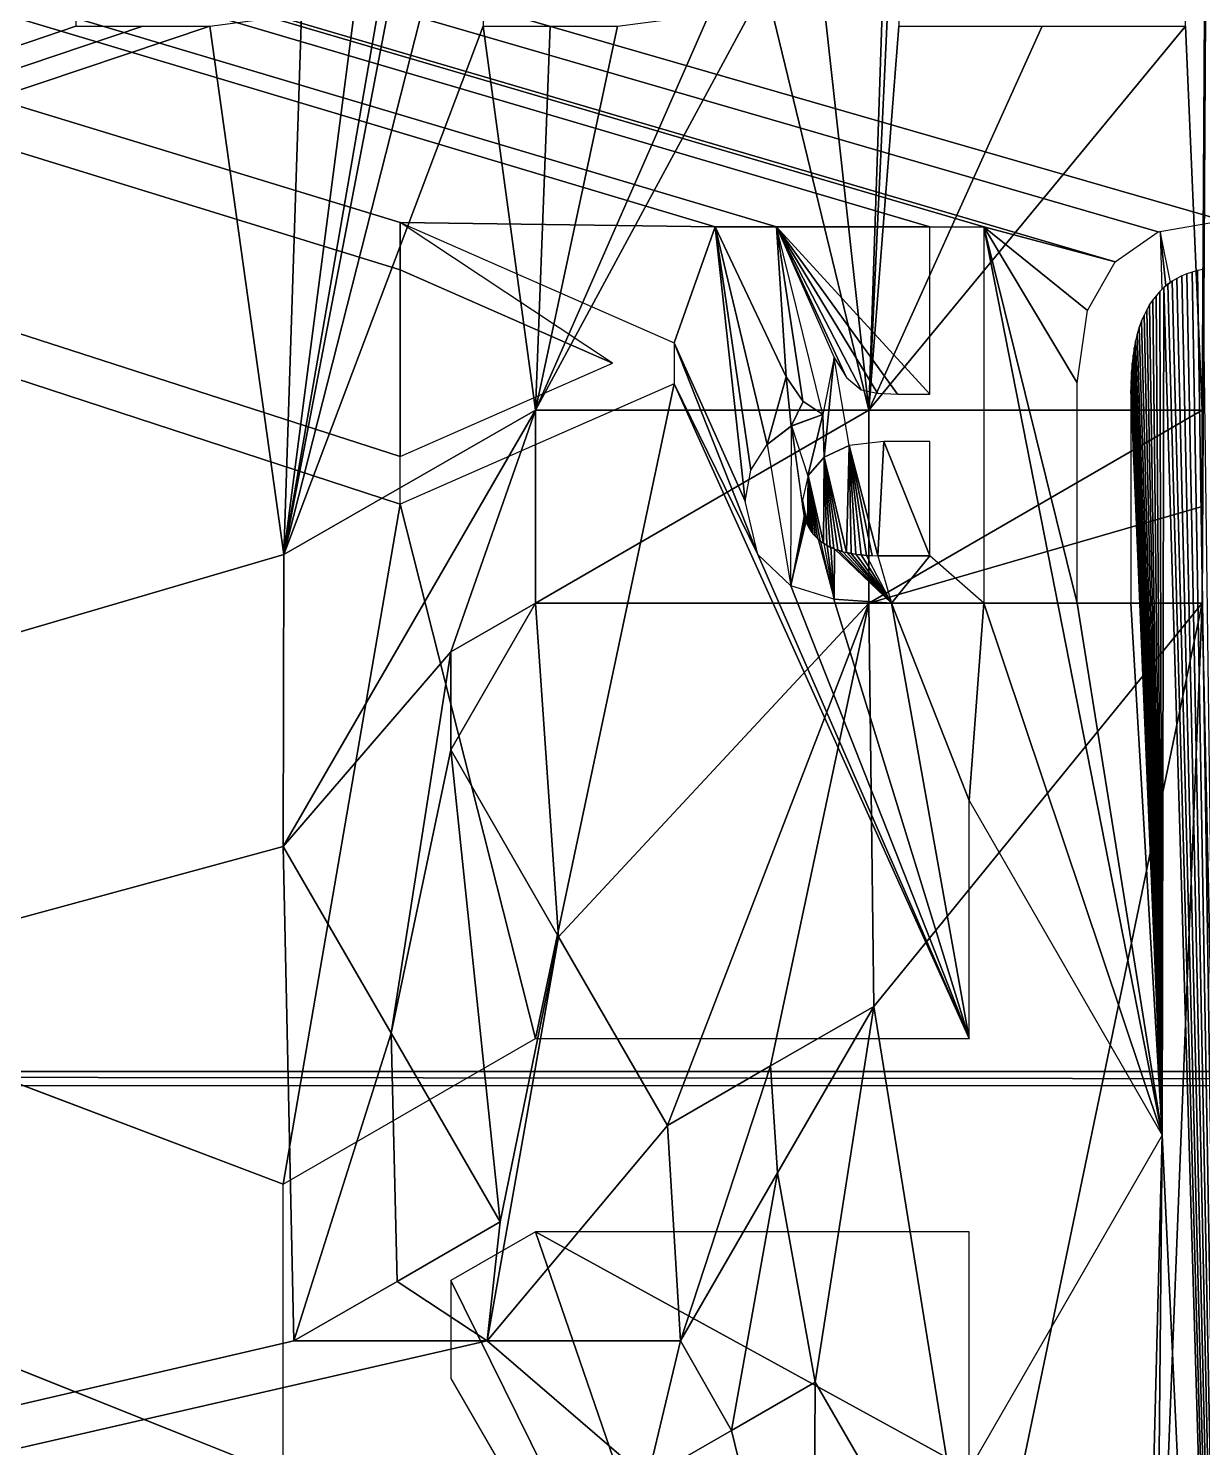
# Model space of a CAD drawing. Header units: millimetres. Extents: x -228 to 228, y -204 to 237.
# Drawn here: x -4.8 to -0.12, y -123.37 to -117.71 of the extents above; entities that cross this region are included whole.
import ezdxf

# ---------------------------------------------------------------- set-up
doc = ezdxf.new("R2010")
doc.units = ezdxf.units.MM
doc.header["$LTSCALE"] = 127.314815
for name, color, linetype in [('1', 7, 'CONTINUOUS'), ('1653', 7, 'CONTINUOUS'), ('1654', 7, 'CONTINUOUS'), ('1655', 7, 'CONTINUOUS'), ('1656', 7, 'CONTINUOUS'), ('1657', 7, 'CONTINUOUS'), ('1658', 7, 'CONTINUOUS'), ('1659', 7, 'CONTINUOUS'), ('1660', 7, 'CONTINUOUS'), ('1661', 7, 'CONTINUOUS'), ('1662', 7, 'CONTINUOUS'), ('1663', 7, 'CONTINUOUS'), ('1664', 7, 'CONTINUOUS'), ('1665', 7, 'CONTINUOUS'), ('1677', 7, 'CONTINUOUS'), ('1782', 7, 'CONTINUOUS'), ('1783', 7, 'CONTINUOUS'), ('1823', 7, 'CONTINUOUS'), ('2161', 7, 'CONTINUOUS'), ('28', 7, 'CONTINUOUS'), ('54', 7, 'CONTINUOUS'), ('605', 7, 'CONTINUOUS')]:
    doc.layers.add(name, color=color, linetype=linetype)

msp = doc.modelspace()

# ---------------------------------------------------------------- linework, layer by layer
at = {"layer": '1', "color": 5, "linetype": 'Continuous'}
for points in [[(-46.6587, -149.7844, 1032.7733), (0, -151.9445, 1033.2844), (-24.976, -93.2118, 1037.8927), (-46.6587, -149.7844, 1032.7733)], [(-24.976, -93.2118, 1037.8927), (0, -151.9445, 1033.2844), (0, -96.5, 1037.8927), (-24.976, -93.2118, 1037.8927)]]:
    msp.add_3dface(points, dxfattribs=at)
at = {"layer": '1653', "color": 5, "linetype": 'Continuous'}
for points in [[(-1.666, -123.1045, 1027.8114), (-1.0071, -124.2457, 1027.7171), (-1.666, -123.1045, 1027.7111), (-1.666, -123.1045, 1027.8114)], [(-1.666, -123.1045, 1027.7111), (-1.0071, -124.2457, 1027.7171), (-1.0071, -124.2457, 1027.6167), (-1.666, -123.1045, 1027.7111)]]:
    msp.add_3dface(points, dxfattribs=at)
at = {"layer": '1654', "color": 5, "linetype": 'Continuous'}
for points in [[(-1.9993, -123.2969, 1027.795), (-1.666, -123.1045, 1027.8114), (-1.9993, -123.2969, 1027.6947), (-1.9993, -123.2969, 1027.795)], [(-1.666, -123.1045, 1027.8114), (-1.666, -123.1045, 1027.7111), (-1.9993, -123.2969, 1027.6947), (-1.666, -123.1045, 1027.8114)], [(-2.3328, -123.4895, 1027.7786), (-1.9993, -123.2969, 1027.795), (-2.3328, -123.4895, 1027.6782), (-2.3328, -123.4895, 1027.7786)], [(-2.3328, -123.4895, 1027.6782), (-1.9993, -123.2969, 1027.795), (-1.9993, -123.2969, 1027.6947), (-2.3328, -123.4895, 1027.6782)]]:
    msp.add_3dface(points, dxfattribs=at)
at = {"layer": '1655', "color": 5, "linetype": 'Continuous'}
for points in [[(-3.3548, -121.7143, 1027.923), (-3.7845, -120.97, 1027.9827), (-3.3548, -121.7143, 1027.8227), (-3.3548, -121.7143, 1027.923)], [(-3.3548, -121.7143, 1027.8227), (-3.7845, -120.97, 1027.9827), (-3.7845, -120.97, 1027.9325), (-3.3548, -121.7143, 1027.8227)], [(-3.7845, -120.97, 1027.8824), (-3.3548, -121.7143, 1027.8227), (-3.7845, -120.97, 1027.9325), (-3.7845, -120.97, 1027.8824)], [(-2.9207, -122.4662, 1027.8622), (-3.3548, -121.7143, 1027.923), (-2.9207, -122.4662, 1027.7618), (-2.9207, -122.4662, 1027.8622)], [(-2.9207, -122.4662, 1027.7618), (-3.3548, -121.7143, 1027.923), (-3.3548, -121.7143, 1027.8227), (-2.9207, -122.4662, 1027.7618)]]:
    msp.add_3dface(points, dxfattribs=at)
at = {"layer": '1656', "color": 5, "linetype": 'Continuous'}
for points in [[(-3.3313, -122.7033, 1027.8418), (-2.9207, -122.4662, 1027.8622), (-3.3313, -122.7033, 1027.7414), (-3.3313, -122.7033, 1027.8418)], [(-2.9207, -122.4662, 1027.8622), (-2.9207, -122.4662, 1027.7618), (-3.3313, -122.7033, 1027.7414), (-2.9207, -122.4662, 1027.8622)], [(-3.7423, -122.9405, 1027.8212), (-3.3313, -122.7033, 1027.8418), (-3.7423, -122.9405, 1027.7208), (-3.7423, -122.9405, 1027.8212)], [(-3.7423, -122.9405, 1027.7208), (-3.3313, -122.7033, 1027.8418), (-3.3313, -122.7033, 1027.7414), (-3.7423, -122.9405, 1027.7208)]]:
    msp.add_3dface(points, dxfattribs=at)
at = {"layer": '1657', "color": 5, "linetype": 'Continuous'}
for points in [[(-2.9723, -122.9405, 1027.8229), (-3.7423, -122.9405, 1027.8212), (-2.9723, -122.9405, 1027.7226), (-2.9723, -122.9405, 1027.8229)], [(-3.7423, -122.9405, 1027.8212), (-3.7423, -122.9405, 1027.7208), (-2.9723, -122.9405, 1027.7226), (-3.7423, -122.9405, 1027.8212)], [(-2.2023, -122.9405, 1027.8243), (-2.9723, -122.9405, 1027.8229), (-2.2023, -122.9405, 1027.7239), (-2.2023, -122.9405, 1027.8243)], [(-2.2023, -122.9405, 1027.7239), (-2.9723, -122.9405, 1027.8229), (-2.9723, -122.9405, 1027.7226), (-2.2023, -122.9405, 1027.7239)]]:
    msp.add_3dface(points, dxfattribs=at)
at = {"layer": '1658', "color": 5, "linetype": 'Continuous'}
for points in [[(-1.4323, -121.6069, 1027.9349), (-1.8154, -122.2705, 1027.88), (-1.4323, -121.6069, 1027.8345), (-1.4323, -121.6069, 1027.9349)], [(-1.4323, -121.6069, 1027.8345), (-1.8154, -122.2705, 1027.88), (-1.8154, -122.2705, 1027.7797), (-1.4323, -121.6069, 1027.8345)], [(-1.8154, -122.2705, 1027.88), (-2.2023, -122.9405, 1027.8243), (-1.8154, -122.2705, 1027.7797), (-1.8154, -122.2705, 1027.88)], [(-2.2023, -122.9405, 1027.8243), (-2.2023, -122.9405, 1027.7239), (-1.8154, -122.2705, 1027.7797), (-2.2023, -122.9405, 1027.8243)]]:
    msp.add_3dface(points, dxfattribs=at)
at = {"layer": '1659', "color": 5, "linetype": 'Continuous'}
for points in [[(-1.8429, -121.8439, 1027.915), (-1.4323, -121.6069, 1027.9349), (-1.8429, -121.8439, 1027.8147), (-1.8429, -121.8439, 1027.915)], [(-1.4323, -121.6069, 1027.9349), (-1.4323, -121.6069, 1027.8345), (-1.8429, -121.8439, 1027.8147), (-1.4323, -121.6069, 1027.9349)], [(-2.2539, -122.0812, 1027.895), (-1.8429, -121.8439, 1027.915), (-2.2539, -122.0812, 1027.7947), (-2.2539, -122.0812, 1027.895)], [(-2.2539, -122.0812, 1027.7947), (-1.8429, -121.8439, 1027.915), (-1.8429, -121.8439, 1027.8147), (-2.2539, -122.0812, 1027.7947)]]:
    msp.add_3dface(points, dxfattribs=at)
at = {"layer": '1660', "color": 5, "linetype": 'Continuous'}
for points in [[(-3.1177, -120.585, 1028.0155), (-2.688, -121.3293, 1027.9558), (-3.1177, -120.585, 1027.9654), (-3.1177, -120.585, 1028.0155)], [(-3.1177, -120.585, 1027.9654), (-2.688, -121.3293, 1027.9558), (-3.1177, -120.585, 1027.9152), (-3.1177, -120.585, 1027.9654)], [(-3.1177, -120.585, 1027.9152), (-2.688, -121.3293, 1027.9558), (-2.688, -121.3293, 1027.8555), (-3.1177, -120.585, 1027.9152)], [(-2.688, -121.3293, 1027.9558), (-2.2539, -122.0812, 1027.895), (-2.688, -121.3293, 1027.8555), (-2.688, -121.3293, 1027.9558)], [(-2.2539, -122.0812, 1027.895), (-2.2539, -122.0812, 1027.7947), (-2.688, -121.3293, 1027.8555), (-2.2539, -122.0812, 1027.895)]]:
    msp.add_3dface(points, dxfattribs=at)
at = {"layer": '1661', "color": 5, "linetype": 'Continuous'}
for points in [[(-2.7799, -120, 1028.0635), (-3.1173, -120.1942, 1028.0472), (-2.7799, -120, 1028.0133), (-2.7799, -120, 1028.0635)], [(-2.7799, -120, 1028.0133), (-3.1173, -120.1942, 1028.0472), (-2.7799, -120, 1027.9632), (-2.7799, -120, 1028.0133)], [(-2.7799, -120, 1027.9632), (-3.1173, -120.1942, 1028.0472), (-3.1173, -120.1942, 1027.9468), (-2.7799, -120, 1027.9632)], [(-3.1173, -120.1942, 1028.0472), (-3.1177, -120.585, 1028.0155), (-3.1173, -120.1942, 1027.9468), (-3.1173, -120.1942, 1028.0472)], [(-3.1177, -120.585, 1028.0155), (-3.1177, -120.585, 1027.9654), (-3.1173, -120.1942, 1027.9468), (-3.1177, -120.585, 1028.0155)], [(-3.1177, -120.585, 1027.9654), (-3.1177, -120.585, 1027.9152), (-3.1173, -120.1942, 1027.9468), (-3.1177, -120.585, 1027.9654)]]:
    msp.add_3dface(points, dxfattribs=at)
at = {"layer": '1662', "color": 5, "linetype": 'Continuous'}
for points in [[(-1.4518, -120, 1028.0654), (-2.7799, -120, 1028.0635), (-1.4518, -120, 1027.9651), (-1.4518, -120, 1028.0654)], [(-2.7799, -120, 1028.0635), (-2.7799, -120, 1028.0133), (-1.4518, -120, 1027.9651), (-2.7799, -120, 1028.0635)], [(-2.7799, -120, 1028.0133), (-2.7799, -120, 1027.9632), (-1.4518, -120, 1027.9651), (-2.7799, -120, 1028.0133)], [(-0.1235, -120, 1028.0661), (-1.4518, -120, 1028.0654), (-0.1235, -120, 1027.9658), (-0.1235, -120, 1028.0661)], [(-0.1235, -120, 1027.9658), (-1.4518, -120, 1028.0654), (-1.4518, -120, 1027.9651), (-0.1235, -120, 1027.9658)]]:
    msp.add_3dface(points, dxfattribs=at)
at = {"layer": '1663', "color": 5, "linetype": 'Continuous'}
for points in [[(-0.1235, -119.23, 1028.128), (-0.1235, -119.615, 1028.0971), (-0.1235, -119.23, 1028.0277), (-0.1235, -119.23, 1028.128)], [(-0.1235, -119.23, 1028.0277), (-0.1235, -119.615, 1028.0971), (-0.1235, -119.615, 1027.9968), (-0.1235, -119.23, 1028.0277)], [(-0.1235, -119.615, 1028.0971), (-0.1235, -120, 1028.0661), (-0.1235, -119.615, 1027.9968), (-0.1235, -119.615, 1028.0971)], [(-0.1235, -120, 1028.0661), (-0.1235, -120, 1027.9658), (-0.1235, -119.615, 1027.9968), (-0.1235, -120, 1028.0661)]]:
    msp.add_3dface(points, dxfattribs=at)
at = {"layer": '1664', "color": 5, "linetype": 'Continuous'}
for points in [[(-2.7799, -119.23, 1028.1254), (-1.4518, -119.23, 1028.1273), (-2.7799, -119.23, 1028.0753), (-2.7799, -119.23, 1028.1254)], [(-2.7799, -119.23, 1028.0753), (-1.4518, -119.23, 1028.1273), (-2.7799, -119.23, 1028.0251), (-2.7799, -119.23, 1028.0753)], [(-2.7799, -119.23, 1028.0251), (-1.4518, -119.23, 1028.1273), (-1.4518, -119.23, 1028.027), (-2.7799, -119.23, 1028.0251)], [(-1.4518, -119.23, 1028.1273), (-0.1235, -119.23, 1028.128), (-1.4518, -119.23, 1028.027), (-1.4518, -119.23, 1028.1273)], [(-0.1235, -119.23, 1028.128), (-0.1235, -119.23, 1028.0277), (-1.4518, -119.23, 1028.027), (-0.1235, -119.23, 1028.128)]]:
    msp.add_3dface(points, dxfattribs=at)
at = {"layer": '1665', "color": 5, "linetype": 'Continuous'}
for points in [[(-3.7822, -119.806, 1028.0769), (-2.7799, -119.23, 1028.1254), (-3.7822, -119.806, 1027.9766), (-3.7822, -119.806, 1028.0769)], [(-2.7799, -119.23, 1028.1254), (-2.7799, -119.23, 1028.0753), (-3.7822, -119.806, 1027.9766), (-2.7799, -119.23, 1028.1254)], [(-2.7799, -119.23, 1028.0753), (-2.7799, -119.23, 1028.0251), (-3.7822, -119.806, 1027.9766), (-2.7799, -119.23, 1028.0753)], [(-3.7845, -120.97, 1027.9827), (-3.7822, -119.806, 1028.0769), (-3.7845, -120.97, 1027.9325), (-3.7845, -120.97, 1027.9827)], [(-3.7822, -119.806, 1028.0769), (-3.7845, -120.97, 1027.8824), (-3.7845, -120.97, 1027.9325), (-3.7822, -119.806, 1028.0769)], [(-3.7845, -120.97, 1027.8824), (-3.7822, -119.806, 1028.0769), (-3.7822, -119.806, 1027.9766), (-3.7845, -120.97, 1027.8824)]]:
    msp.add_3dface(points, dxfattribs=at)
at = {"layer": '1677', "color": 5, "linetype": 'Continuous'}
for points in [[(-3.1173, -120.1942, 1027.9468), (-3.7845, -120.97, 1027.8824), (-2.7799, -119.23, 1028.0251), (-3.1173, -120.1942, 1027.9468)], [(-2.7799, -119.23, 1028.0251), (-3.7845, -120.97, 1027.8824), (-3.7822, -119.806, 1027.9766), (-2.7799, -119.23, 1028.0251)], [(-2.7799, -120, 1027.9632), (-3.1173, -120.1942, 1027.9468), (-2.7799, -119.23, 1028.0251), (-2.7799, -120, 1027.9632)], [(-1.4518, -120, 1027.9651), (-2.7799, -120, 1027.9632), (-1.4518, -119.23, 1028.027), (-1.4518, -120, 1027.9651)], [(-2.7799, -120, 1027.9632), (-2.7799, -119.23, 1028.0251), (-1.4518, -119.23, 1028.027), (-2.7799, -120, 1027.9632)], [(-1.4518, -120, 1027.9651), (-0.1235, -119.23, 1028.0277), (-0.1235, -119.615, 1027.9968), (-1.4518, -120, 1027.9651)], [(-0.1235, -119.23, 1028.0277), (-1.4518, -120, 1027.9651), (-1.4518, -119.23, 1028.027), (-0.1235, -119.23, 1028.0277)], [(-0.1235, -120, 1027.9658), (-1.4518, -120, 1027.9651), (-0.1235, -119.615, 1027.9968), (-0.1235, -120, 1027.9658)], [(-3.3548, -121.7143, 1027.8227), (-3.7845, -120.97, 1027.8824), (-3.1173, -120.1942, 1027.9468), (-3.3548, -121.7143, 1027.8227)], [(-3.1177, -120.585, 1027.9152), (-3.3548, -121.7143, 1027.8227), (-3.1173, -120.1942, 1027.9468), (-3.1177, -120.585, 1027.9152)], [(-2.9207, -122.4662, 1027.7618), (-3.3548, -121.7143, 1027.8227), (-3.1177, -120.585, 1027.9152), (-2.9207, -122.4662, 1027.7618)], [(-2.9207, -122.4662, 1027.7618), (-3.1177, -120.585, 1027.9152), (-2.688, -121.3293, 1027.8555), (-2.9207, -122.4662, 1027.7618)], [(-2.9723, -122.9405, 1027.7226), (-2.9207, -122.4662, 1027.7618), (-2.688, -121.3293, 1027.8555), (-2.9723, -122.9405, 1027.7226)], [(-2.2539, -122.0812, 1027.7947), (-2.9723, -122.9405, 1027.7226), (-2.688, -121.3293, 1027.8555), (-2.2539, -122.0812, 1027.7947)], [(-1.4323, -121.6069, 1027.8345), (-1.8154, -122.2705, 1027.7797), (-1.8429, -121.8439, 1027.8147), (-1.4323, -121.6069, 1027.8345)], [(-2.2023, -122.9405, 1027.7239), (-2.2539, -122.0812, 1027.7947), (-1.8429, -121.8439, 1027.8147), (-2.2023, -122.9405, 1027.7239)], [(-1.8154, -122.2705, 1027.7797), (-2.2023, -122.9405, 1027.7239), (-1.8429, -121.8439, 1027.8147), (-1.8154, -122.2705, 1027.7797)], [(-2.2023, -122.9405, 1027.7239), (-2.9723, -122.9405, 1027.7226), (-2.2539, -122.0812, 1027.7947), (-2.2023, -122.9405, 1027.7239)], [(-3.3313, -122.7033, 1027.7414), (-2.9207, -122.4662, 1027.7618), (-2.9723, -122.9405, 1027.7226), (-3.3313, -122.7033, 1027.7414)], [(-3.7423, -122.9405, 1027.7208), (-3.3313, -122.7033, 1027.7414), (-2.9723, -122.9405, 1027.7226), (-3.7423, -122.9405, 1027.7208)], [(-1.666, -123.1045, 1027.7111), (-1.6738, -124.6308, 1027.5839), (-1.9993, -123.2969, 1027.6947), (-1.666, -123.1045, 1027.7111)], [(-1.6738, -124.6308, 1027.5839), (-1.666, -123.1045, 1027.7111), (-1.0071, -124.2457, 1027.6167), (-1.6738, -124.6308, 1027.5839)], [(-2.3328, -123.4895, 1027.6782), (-1.9993, -123.2969, 1027.6947), (-1.6738, -124.6308, 1027.5839), (-2.3328, -123.4895, 1027.6782)]]:
    msp.add_3dface(points, dxfattribs=at)
at = {"layer": '1782', "color": 2, "linetype": 'Continuous'}
for points in [[(27.8286, -121.9231, 17), (-27.8286, -121.9231, 17), (-27.8151, -121.866, 17), (27.8286, -121.9231, 17)], [(27.8151, -121.866, 17), (27.8286, -121.9231, 17), (-27.8151, -121.866, 17), (27.8151, -121.866, 17)]]:
    msp.add_3dface(points, dxfattribs=at)
at = {"layer": '1783', "color": 2, "linetype": 'Continuous'}
for points in [[(-3.7845, -123.475, 22), (-3.7845, -122.315, 22), (-58.6359, -101.5596, 22), (-3.7845, -123.475, 22)], [(-58.6359, -101.5596, 22), (-3.7845, -122.315, 22), (-3.3191, -119.6046, 22), (-58.6359, -101.5596, 22)], [(-3.7845, -123.475, 22), (-58.6359, -101.5596, 22), (-28.7657, -126.03, 22), (-3.7845, -123.475, 22)], [(0, -117.2711, 22), (-58.6359, -101.5596, 22), (-0.0398, -118.4742, 22), (0, -117.2711, 22)], [(-0.0398, -118.4742, 22), (-58.6359, -101.5596, 22), (-0.2994, -118.5203, 22), (-0.0398, -118.4742, 22)], [(-0.2994, -118.5203, 22), (-58.6359, -101.5596, 22), (-0.4696, -118.6397, 22), (-0.2994, -118.5203, 22)], [(-0.4696, -118.6397, 22), (-58.6359, -101.5596, 22), (-0.9939, -118.5, 22), (-0.4696, -118.6397, 22)], [(-0.9939, -118.5, 22), (-58.6359, -101.5596, 22), (-1.2088, -118.5, 22), (-0.9939, -118.5, 22)], [(-1.2088, -118.5, 22), (-58.6359, -101.5596, 22), (-1.8191, -118.5, 22), (-1.2088, -118.5, 22)], [(-1.8191, -118.5, 22), (-58.6359, -101.5596, 22), (-2.0641, -118.5, 22), (-1.8191, -118.5, 22)], [(-2.0641, -118.5, 22), (-58.6359, -101.5596, 22), (-3.3191, -118.4828, 22), (-2.0641, -118.5, 22)], [(-58.6359, -101.5596, 22), (-3.3191, -119.6046, 22), (-3.3191, -119.4155, 22), (-58.6359, -101.5596, 22)], [(-3.3191, -118.4828, 22), (-58.6359, -101.5596, 22), (-3.3191, -118.6719, 22), (-3.3191, -118.4828, 22)], [(-3.3191, -118.6719, 22), (-58.6359, -101.5596, 22), (-3.3191, -119.4155, 22), (-3.3191, -118.6719, 22)], [(-2.2274, -118.962, 22), (-2.0641, -118.5, 22), (-3.3191, -118.4828, 22), (-2.2274, -118.962, 22)], [(-1.9438, -119.5938, 22), (-2.0641, -118.5, 22), (-2.2274, -118.962, 22), (-1.9438, -119.5938, 22)], [(-1.7804, -119.0974, 22), (-2.0641, -118.5, 22), (-1.8562, -119.3677, 22), (-1.7804, -119.0974, 22)], [(-1.8562, -119.3677, 22), (-2.0641, -118.5, 22), (-1.9216, -119.4699, 22), (-1.8562, -119.3677, 22)], [(-1.9216, -119.4699, 22), (-2.0641, -118.5, 22), (-1.9438, -119.5938, 22), (-1.9216, -119.4699, 22)], [(-1.2088, -119.1662, 22), (-1.2088, -118.5, 22), (-1.8191, -118.5, 22), (-1.2088, -119.1662, 22)], [(-1.3378, -119.1662, 22), (-1.2088, -119.1662, 22), (-1.8191, -118.5, 22), (-1.3378, -119.1662, 22)], [(-1.4169, -119.1626, 22), (-1.3378, -119.1662, 22), (-1.8191, -118.5, 22), (-1.4169, -119.1626, 22)], [(-1.4817, -119.149, 22), (-1.4169, -119.1626, 22), (-1.8191, -118.5, 22), (-1.4817, -119.149, 22)], [(-1.5399, -119.1009, 22), (-1.4817, -119.149, 22), (-1.8191, -118.5, 22), (-1.5399, -119.1009, 22)], [(-1.5892, -119.0201, 22), (-1.5399, -119.1009, 22), (-1.8191, -118.5, 22), (-1.5892, -119.0201, 22)], [(-0.2823, -122.12, 22), (-0.6221, -120, 22), (-0.9939, -118.5, 22), (-0.2823, -122.12, 22)], [(-0.2823, -122.12, 22), (-0.9939, -118.5, 22), (-0.9939, -120, 22), (-0.2823, -122.12, 22)], [(-0.6221, -120, 22), (-0.6221, -119.1211, 22), (-0.9939, -118.5, 22), (-0.6221, -120, 22)], [(-0.5805, -118.8335, 22), (-0.4696, -118.6397, 22), (-0.9939, -118.5, 22), (-0.5805, -118.8335, 22)], [(-0.6221, -119.1211, 22), (-0.5805, -118.8335, 22), (-0.9939, -118.5, 22), (-0.6221, -119.1211, 22)], [(-2.4724, -119.0437, 22), (-3.3191, -118.6719, 22), (-3.3191, -119.4155, 22), (-2.4724, -119.0437, 22)], [(-0.1841, -118.6869, 22), (0, -128.1, 22), (-0.1635, -118.6799, 22), (-0.1841, -118.6869, 22)], [(-0.1635, -118.6799, 22), (0, -128.1, 22), (-0.1425, -118.6742, 22), (-0.1635, -118.6799, 22)], [(-0.1425, -118.6742, 22), (0, -128.1, 22), (-0.1199, -118.6698, 22), (-0.1425, -118.6742, 22)], [(-0.2766, -118.7422, 22), (0, -128.1, 22), (-0.2601, -118.7286, 22), (-0.2766, -118.7422, 22)], [(-0.2601, -118.7286, 22), (0, -128.1, 22), (-0.2427, -118.7163, 22), (-0.2601, -118.7286, 22)], [(-0.2427, -118.7163, 22), (0, -128.1, 22), (-0.2242, -118.7053, 22), (-0.2427, -118.7163, 22)], [(-0.2242, -118.7053, 22), (0, -128.1, 22), (-0.2045, -118.6954, 22), (-0.2242, -118.7053, 22)], [(-0.2045, -118.6954, 22), (0, -128.1, 22), (-0.1841, -118.6869, 22), (-0.2045, -118.6954, 22)], [(-0.3328, -118.81, 22), (-0.2823, -122.12, 22), (-0.3205, -118.7913, 22), (-0.3328, -118.81, 22)], [(-0.3205, -118.7913, 22), (-0.2823, -122.12, 22), (-0.3073, -118.7743, 22), (-0.3205, -118.7913, 22)], [(-0.3073, -118.7743, 22), (-0.2823, -122.12, 22), (-0.2923, -118.7575, 22), (-0.3073, -118.7743, 22)], [(-0.2923, -118.7575, 22), (-0.2823, -122.12, 22), (-0.2766, -118.7422, 22), (-0.2923, -118.7575, 22)], [(-0.2823, -122.12, 22), (0, -128.1, 22), (-0.2766, -118.7422, 22), (-0.2823, -122.12, 22)], [(-0.3551, -118.8517, 22), (-0.2823, -122.12, 22), (-0.3444, -118.8301, 22), (-0.3551, -118.8517, 22)], [(-0.3444, -118.8301, 22), (-0.2823, -122.12, 22), (-0.3328, -118.81, 22), (-0.3444, -118.8301, 22)], [(-0.3818, -118.927, 22), (-0.2823, -122.12, 22), (-0.3738, -118.9003, 22), (-0.3818, -118.927, 22)], [(-0.3738, -118.9003, 22), (-0.2823, -122.12, 22), (-0.3649, -118.8751, 22), (-0.3738, -118.9003, 22)], [(-0.3649, -118.8751, 22), (-0.2823, -122.12, 22), (-0.3551, -118.8517, 22), (-0.3649, -118.8751, 22)], [(-1.8943, -119.8064, 22), (-1.9438, -119.5938, 22), (-2.2274, -118.962, 22), (-1.8943, -119.8064, 22)], [(-2.2274, -119.1254, 22), (-1.8943, -119.8064, 22), (-2.2274, -118.962, 22), (-2.2274, -119.1254, 22)], [(-0.3942, -118.9827, 22), (-0.2823, -122.12, 22), (-0.3886, -118.9546, 22), (-0.3942, -118.9827, 22)], [(-0.3886, -118.9546, 22), (-0.2823, -122.12, 22), (-0.3818, -118.927, 22), (-0.3886, -118.9546, 22)], [(-0.4023, -119.0433, 22), (-0.2823, -122.12, 22), (-0.3988, -119.012, 22), (-0.4023, -119.0433, 22)], [(-0.3988, -119.012, 22), (-0.2823, -122.12, 22), (-0.3942, -118.9827, 22), (-0.3988, -119.012, 22)], [(-0.405, -119.0767, 22), (-0.2823, -122.12, 22), (-0.4023, -119.0433, 22), (-0.405, -119.0767, 22)], [(-3.3191, -119.6046, 22), (-2.7799, -121.735, 22), (-2.2274, -119.1254, 22), (-3.3191, -119.6046, 22)], [(-2.7799, -121.735, 22), (-1.0523, -121.735, 22), (-2.2274, -119.1254, 22), (-2.7799, -121.735, 22)], [(-1.0523, -121.735, 22), (-1.8943, -119.8064, 22), (-2.2274, -119.1254, 22), (-1.0523, -121.735, 22)], [(-1.7614, -119.2941, 22), (-1.7804, -119.0974, 22), (-1.8562, -119.3677, 22), (-1.7614, -119.2941, 22)], [(-1.7137, -119.1954, 22), (-1.7804, -119.0974, 22), (-1.7614, -119.2941, 22), (-1.7137, -119.1954, 22)], [(-0.4072, -119.149, 22), (-0.2823, -122.12, 22), (-0.4066, -119.1119, 22), (-0.4072, -119.149, 22)], [(-0.4066, -119.1119, 22), (-0.2823, -122.12, 22), (-0.405, -119.0767, 22), (-0.4066, -119.1119, 22)], [(-0.4072, -120, 22), (-0.2823, -122.12, 22), (-0.4072, -119.149, 22), (-0.4072, -120, 22)], [(-1.6343, -119.2479, 22), (-1.7137, -119.1954, 22), (-1.7614, -119.2941, 22), (-1.6343, -119.2479, 22)], [(-1.5301, -119.3712, 22), (-1.4151, -119.8109, 22), (-1.3915, -119.3553, 22), (-1.5301, -119.3712, 22)], [(-1.4151, -119.8109, 22), (-1.2088, -119.8109, 22), (-1.3915, -119.3553, 22), (-1.4151, -119.8109, 22)], [(-1.3915, -119.3553, 22), (-1.2088, -119.8109, 22), (-1.2088, -119.3553, 22), (-1.3915, -119.3553, 22)], [(-1.6302, -119.4174, 22), (-1.5407, -119.7982, 22), (-1.5301, -119.3712, 22), (-1.6302, -119.4174, 22)], [(-1.5407, -119.7982, 22), (-1.5223, -119.8021, 22), (-1.5301, -119.3712, 22), (-1.5407, -119.7982, 22)], [(-1.4386, -119.8105, 22), (-1.4151, -119.8109, 22), (-1.5301, -119.3712, 22), (-1.4386, -119.8105, 22)], [(-1.4611, -119.8094, 22), (-1.4386, -119.8105, 22), (-1.5301, -119.3712, 22), (-1.4611, -119.8094, 22)], [(-1.4826, -119.8077, 22), (-1.4611, -119.8094, 22), (-1.5301, -119.3712, 22), (-1.4826, -119.8077, 22)], [(-1.503, -119.8052, 22), (-1.4826, -119.8077, 22), (-1.5301, -119.3712, 22), (-1.503, -119.8052, 22)], [(-1.5223, -119.8021, 22), (-1.503, -119.8052, 22), (-1.5301, -119.3712, 22), (-1.5223, -119.8021, 22)], [(-1.6935, -119.4905, 22), (-1.6328, -119.7603, 22), (-1.6302, -119.4174, 22), (-1.6935, -119.4905, 22)], [(-1.6328, -119.7603, 22), (-1.6195, -119.7685, 22), (-1.6302, -119.4174, 22), (-1.6328, -119.7603, 22)], [(-1.5582, -119.7937, 22), (-1.5407, -119.7982, 22), (-1.6302, -119.4174, 22), (-1.5582, -119.7937, 22)], [(-1.5747, -119.7886, 22), (-1.5582, -119.7937, 22), (-1.6302, -119.4174, 22), (-1.5747, -119.7886, 22)], [(-1.5905, -119.7827, 22), (-1.5747, -119.7886, 22), (-1.6302, -119.4174, 22), (-1.5905, -119.7827, 22)], [(-1.6054, -119.776, 22), (-1.5905, -119.7827, 22), (-1.6302, -119.4174, 22), (-1.6054, -119.776, 22)], [(-1.6195, -119.7685, 22), (-1.6054, -119.776, 22), (-1.6302, -119.4174, 22), (-1.6195, -119.7685, 22)], [(-1.716, -119.5895, 22), (-1.6955, -119.6891, 22), (-1.6935, -119.4905, 22), (-1.716, -119.5895, 22)], [(-1.6955, -119.6891, 22), (-1.6892, -119.7009, 22), (-1.6935, -119.4905, 22), (-1.6955, -119.6891, 22)], [(-1.6449, -119.7517, 22), (-1.6328, -119.7603, 22), (-1.6935, -119.4905, 22), (-1.6449, -119.7517, 22)], [(-1.6557, -119.7426, 22), (-1.6449, -119.7517, 22), (-1.6935, -119.4905, 22), (-1.6557, -119.7426, 22)], [(-1.6654, -119.7331, 22), (-1.6557, -119.7426, 22), (-1.6935, -119.4905, 22), (-1.6654, -119.7331, 22)], [(-1.6741, -119.723, 22), (-1.6654, -119.7331, 22), (-1.6935, -119.4905, 22), (-1.6741, -119.723, 22)], [(-1.6821, -119.7123, 22), (-1.6741, -119.723, 22), (-1.6935, -119.4905, 22), (-1.6821, -119.7123, 22)], [(-1.6892, -119.7009, 22), (-1.6821, -119.7123, 22), (-1.6935, -119.4905, 22), (-1.6892, -119.7009, 22)], [(-3.7845, -122.315, 22), (-2.7799, -121.735, 22), (-3.3191, -119.6046, 22), (-3.7845, -122.315, 22)], [(-1.7009, -119.6769, 22), (-1.6955, -119.6891, 22), (-1.716, -119.5895, 22), (-1.7009, -119.6769, 22)], [(-1.7054, -119.6644, 22), (-1.7009, -119.6769, 22), (-1.716, -119.5895, 22), (-1.7054, -119.6644, 22)], [(-1.709, -119.6514, 22), (-1.7054, -119.6644, 22), (-1.716, -119.5895, 22), (-1.709, -119.6514, 22)], [(-1.7119, -119.6373, 22), (-1.709, -119.6514, 22), (-1.716, -119.5895, 22), (-1.7119, -119.6373, 22)], [(-1.714, -119.6223, 22), (-1.7119, -119.6373, 22), (-1.716, -119.5895, 22), (-1.714, -119.6223, 22)], [(-1.7154, -119.6064, 22), (-1.714, -119.6223, 22), (-1.716, -119.5895, 22), (-1.7154, -119.6064, 22)], [(-1.8943, -119.8064, 22), (-1.0523, -121.735, 22), (-1.7628, -119.9303, 22), (-1.8943, -119.8064, 22)], [(-1.7628, -119.9303, 22), (-1.0523, -121.735, 22), (-1.5916, -119.9833, 22), (-1.7628, -119.9303, 22)], [(-1.5916, -119.9833, 22), (-1.0523, -121.735, 22), (-1.3614, -120, 22), (-1.5916, -119.9833, 22)], [(-1.0523, -121.735, 22), (-1.0523, -120.7863, 22), (-1.3614, -120, 22), (-1.0523, -121.735, 22)], [(-1.3614, -120, 22), (-1.0523, -120.7863, 22), (-0.9939, -120, 22), (-1.3614, -120, 22)], [(-1.0523, -120.7863, 22), (-0.2823, -122.12, 22), (-0.9939, -120, 22), (-1.0523, -120.7863, 22)], [(-0.6221, -120, 22), (-0.2823, -122.12, 22), (-0.4072, -120, 22), (-0.6221, -120, 22)], [(-0.2823, -122.12, 22), (-1.0523, -123.4537, 22), (-0.38, -125.9345, 22), (-0.2823, -122.12, 22)], [(-0.3377, -127.905, 22), (-0.2823, -122.12, 22), (-0.38, -125.9345, 22), (-0.3377, -127.905, 22)], [(-0.2823, -122.12, 22), (-0.3377, -127.905, 22), (0, -128.1, 22), (-0.2823, -122.12, 22)], [(-1.7895, -125.3905, 22), (-2.7799, -122.505, 22), (-3.1177, -122.7, 22), (-1.7895, -125.3905, 22)], [(-1.0523, -122.505, 22), (-2.7799, -122.505, 22), (-1.0523, -123.4537, 22), (-1.0523, -122.505, 22)], [(-1.0523, -123.4537, 22), (-2.7799, -122.505, 22), (-1.7895, -125.3905, 22), (-1.0523, -123.4537, 22)], [(-3.1177, -123.09, 22), (-1.7895, -125.3905, 22), (-3.1177, -122.7, 22), (-3.1177, -123.09, 22)]]:
    msp.add_3dface(points, dxfattribs=at)
at = {"layer": '1823', "color": 2, "linetype": 'Continuous'}
msp.add_3dface([(-27.8151, -121.866, 17), (-27.8149, -121.866, 15.1), (27.8149, -121.866, 15.1), (-27.8151, -121.866, 17)], dxfattribs=at)
at = {"layer": '2161', "color": 5, "linetype": 'Continuous'}
for points in [[(-3.3191, -118.4828, 21.9), (-3.3191, -118.6719, 21.9), (-2.4724, -119.0437, 21.9), (-3.3191, -118.4828, 21.9)], [(-1.8191, -118.5, 21.9), (-2.0641, -118.5, 21.9), (-1.7804, -119.0974, 21.9), (-1.8191, -118.5, 21.9)], [(-1.8191, -118.5, 21.9), (-1.7146, -119.1944, 21.9), (-1.6343, -119.2479, 21.9), (-1.8191, -118.5, 21.9)], [(-1.8191, -118.5, 21.9), (-1.7804, -119.0974, 21.9), (-1.7146, -119.1944, 21.9), (-1.8191, -118.5, 21.9)], [(-0.2676, -118.7346, 21.9), (-0.2499, -118.7212, 21.9), (-0.2905, -118.5168, 21.9), (-0.2676, -118.7346, 21.9)], [(-0.2843, -118.7494, 21.9), (-0.2676, -118.7346, 21.9), (-0.2905, -118.5168, 21.9), (-0.2843, -118.7494, 21.9)], [(-1.5892, -119.0201, 21.9), (-1.6343, -119.2479, 21.9), (-1.6302, -119.4174, 21.9), (-1.5892, -119.0201, 21.9)], [(-1.5892, -119.0201, 21.9), (-1.6302, -119.4174, 21.9), (-1.5293, -119.371, 21.9), (-1.5892, -119.0201, 21.9)], [(-1.76, -119.2933, 21.9), (-1.8562, -119.3677, 21.9), (-1.7628, -119.9303, 21.9), (-1.76, -119.2933, 21.9)], [(-1.6343, -119.2479, 21.9), (-1.76, -119.2933, 21.9), (-1.6941, -119.4917, 21.9), (-1.6343, -119.2479, 21.9)], [(-1.76, -119.2933, 21.9), (-1.7144, -119.6206, 21.9), (-1.7156, -119.6053, 21.9), (-1.76, -119.2933, 21.9)], [(-1.6343, -119.2479, 21.9), (-1.6941, -119.4917, 21.9), (-1.6302, -119.4174, 21.9), (-1.6343, -119.2479, 21.9)], [(-1.7628, -119.9303, 21.9), (-1.7056, -119.6635, 21.9), (-1.7093, -119.6497, 21.9), (-1.7628, -119.9303, 21.9)], [(-1.7628, -119.9303, 21.9), (-1.7009, -119.6768, 21.9), (-1.7056, -119.6635, 21.9), (-1.7628, -119.9303, 21.9)], [(-1.5897, -119.9836, 21.9), (-1.6423, -119.7536, 21.9), (-1.6535, -119.7444, 21.9), (-1.5897, -119.9836, 21.9)], [(-1.5897, -119.9836, 21.9), (-1.6173, -119.7699, 21.9), (-1.6303, -119.7621, 21.9), (-1.5897, -119.9836, 21.9)], [(-1.5897, -119.9836, 21.9), (-1.6034, -119.777, 21.9), (-1.6173, -119.7699, 21.9), (-1.5897, -119.9836, 21.9)], [(-1.5897, -119.9836, 21.9), (-1.5888, -119.7833, 21.9), (-1.6034, -119.777, 21.9), (-1.5897, -119.9836, 21.9)], [(-1.5897, -119.9836, 21.9), (-1.3614, -120, 21.9), (-1.5888, -119.7833, 21.9), (-1.5897, -119.9836, 21.9)], [(-1.3614, -120, 21.9), (-1.5571, -119.794, 21.9), (-1.5734, -119.789, 21.9), (-1.3614, -120, 21.9)], [(-1.3614, -120, 21.9), (-1.5215, -119.8022, 21.9), (-1.5398, -119.7984, 21.9), (-1.3614, -120, 21.9)], [(-1.3614, -120, 21.9), (-1.5023, -119.8053, 21.9), (-1.5215, -119.8022, 21.9), (-1.3614, -120, 21.9)], [(-1.3614, -120, 21.9), (-1.482, -119.8077, 21.9), (-1.5023, -119.8053, 21.9), (-1.3614, -120, 21.9)], [(-1.3614, -120, 21.9), (-1.4607, -119.8095, 21.9), (-1.482, -119.8077, 21.9), (-1.3614, -120, 21.9)], [(-1.3614, -120, 21.9), (-1.2088, -119.8109, 21.9), (-1.4151, -119.8109, 21.9), (-1.3614, -120, 21.9)], [(-1.3614, -120, 21.9), (-0.9939, -120, 21.9), (-1.2088, -119.8109, 21.9), (-1.3614, -120, 21.9)]]:
    msp.add_3dface(points, dxfattribs=at)
at = {"layer": '28', "color": 5, "linetype": 'Continuous'}
for points in [[(-46.6499, -149.5797, 1030.7831), (-24.976, -93.2118, 1035.8885), (0, -96.5, 1035.8885), (-46.6499, -149.5797, 1030.7831)], [(0, -151.7419, 1031.2947), (-46.6499, -149.5797, 1030.7831), (0, -96.5, 1035.8885), (0, -151.7419, 1031.2947)]]:
    msp.add_3dface(points, dxfattribs=at)
at = {"layer": '54', "color": 5, "linetype": 'Continuous'}
for points in [[(0.0002, -98.0893, 1029.6719), (-0.1235, -119.23, 1028.128), (-0.1898, -117.7, 1028.2499), (0.0002, -98.0893, 1029.6719)], [(0.0002, -98.0893, 1029.6719), (0, -125.6, 1027.6036), (-0.1235, -120, 1028.0661), (0.0002, -98.0893, 1029.6719)], [(-0.1235, -119.23, 1028.128), (0.0002, -98.0893, 1029.6719), (-0.1235, -119.615, 1028.0971), (-0.1235, -119.23, 1028.128)], [(-0.1235, -119.615, 1028.0971), (0.0002, -98.0893, 1029.6719), (-0.1235, -120, 1028.0661), (-0.1235, -119.615, 1028.0971)], [(-3.7822, -119.806, 1028.0769), (-3.3121, -117.0896, 1028.2944), (-2.9879, -115.6613, 1028.4069), (-3.7822, -119.806, 1028.0769)], [(-2.9879, -116.6807, 1028.3272), (-3.7822, -119.806, 1028.0769), (-2.9879, -115.6613, 1028.4069), (-2.9879, -116.6807, 1028.3272)], [(-1.4518, -119.23, 1028.1273), (-1.6882, -117.0896, 1028.2971), (-1.3319, -115.6613, 1028.4093), (-1.4518, -119.23, 1028.1273)], [(-1.3319, -116.6807, 1028.3296), (-1.4518, -119.23, 1028.1273), (-1.3319, -115.6613, 1028.4093), (-1.3319, -116.6807, 1028.3296)], [(-55.6413, -135.0215, 1025.7353), (-4.9886, -116.5113, 1028.3352), (-4.6118, -116.6775, 1028.3233), (-55.6413, -135.0215, 1025.7353)], [(-4.6118, -117.7, 1028.2428), (-55.6413, -135.0215, 1025.7353), (-4.6118, -116.6775, 1028.3233), (-4.6118, -117.7, 1028.2428)], [(-2.9879, -117.7, 1028.2469), (-3.7822, -119.806, 1028.0769), (-2.9879, -116.6807, 1028.3272), (-2.9879, -117.7, 1028.2469)], [(-1.3319, -117.7, 1028.2493), (-1.4518, -119.23, 1028.1273), (-1.3319, -116.6807, 1028.3296), (-1.3319, -117.7, 1028.2493)], [(-3.3121, -117.0896, 1028.2944), (-3.7822, -119.806, 1028.0769), (-3.4874, -117.5331, 1028.259), (-3.3121, -117.0896, 1028.2944)], [(-1.6882, -117.0896, 1028.2971), (-1.4518, -119.23, 1028.1273), (-1.8635, -117.5331, 1028.262), (-1.6882, -117.0896, 1028.2971)], [(-3.4874, -117.5331, 1028.259), (-3.7822, -119.806, 1028.0769), (-3.7121, -117.6527, 1028.249), (-3.4874, -117.5331, 1028.259)], [(-1.4518, -119.23, 1028.1273), (-2.7799, -119.23, 1028.1254), (-1.8635, -117.5331, 1028.262), (-1.4518, -119.23, 1028.1273)], [(-1.8635, -117.5331, 1028.262), (-2.7799, -119.23, 1028.1254), (-2.0882, -117.6527, 1028.2522), (-1.8635, -117.5331, 1028.262)], [(-3.7121, -117.6527, 1028.249), (-3.7822, -119.806, 1028.0769), (-4.0773, -117.7, 1028.2443), (-3.7121, -117.6527, 1028.249)], [(-2.0882, -117.6527, 1028.2522), (-2.7799, -119.23, 1028.1254), (-2.4534, -117.7, 1028.2479), (-2.0882, -117.6527, 1028.2522)], [(-3.7822, -119.806, 1028.0769), (-55.6413, -135.0215, 1025.7353), (-4.0773, -117.7, 1028.2443), (-3.7822, -119.806, 1028.0769)], [(-4.0773, -117.7, 1028.2443), (-55.6413, -135.0215, 1025.7353), (-4.3446, -117.7, 1028.2436), (-4.0773, -117.7, 1028.2443)], [(-4.3446, -117.7, 1028.2436), (-55.6413, -135.0215, 1025.7353), (-4.6118, -117.7, 1028.2428), (-4.3446, -117.7, 1028.2436)], [(-2.7799, -119.23, 1028.1254), (-3.7822, -119.806, 1028.0769), (-2.9879, -117.7, 1028.2469), (-2.7799, -119.23, 1028.1254)], [(-2.7207, -117.7, 1028.2474), (-2.7799, -119.23, 1028.1254), (-2.9879, -117.7, 1028.2469), (-2.7207, -117.7, 1028.2474)], [(-2.4534, -117.7, 1028.2479), (-2.7799, -119.23, 1028.1254), (-2.7207, -117.7, 1028.2474), (-2.4534, -117.7, 1028.2479)], [(-0.1235, -119.23, 1028.128), (-1.4518, -119.23, 1028.1273), (-0.1898, -117.7, 1028.2499), (-0.1235, -119.23, 1028.128)], [(-0.1898, -117.7, 1028.2499), (-1.4518, -119.23, 1028.1273), (-0.7609, -117.7, 1028.2497), (-0.1898, -117.7, 1028.2499)], [(-0.7609, -117.7, 1028.2497), (-1.4518, -119.23, 1028.1273), (-1.3319, -117.7, 1028.2493), (-0.7609, -117.7, 1028.2497)], [(-3.7845, -120.97, 1027.9827), (-55.6413, -135.0215, 1025.7353), (-3.7822, -119.806, 1028.0769), (-3.7845, -120.97, 1027.9827)], [(-3.1173, -120.1942, 1028.0472), (-2.7799, -120, 1028.0635), (-3.1177, -120.585, 1028.0155), (-3.1173, -120.1942, 1028.0472)], [(-3.1177, -120.585, 1028.0155), (-2.7799, -120, 1028.0635), (-2.688, -121.3293, 1027.9558), (-3.1177, -120.585, 1028.0155)], [(-2.7799, -120, 1028.0635), (-1.4518, -120, 1028.0654), (-2.688, -121.3293, 1027.9558), (-2.7799, -120, 1028.0635)], [(-2.688, -121.3293, 1027.9558), (-1.4518, -120, 1028.0654), (-2.2539, -122.0812, 1027.895), (-2.688, -121.3293, 1027.9558)], [(-2.2539, -122.0812, 1027.895), (-1.4518, -120, 1028.0654), (-1.8429, -121.8439, 1027.915), (-2.2539, -122.0812, 1027.895)], [(-1.8429, -121.8439, 1027.915), (-1.4518, -120, 1028.0654), (-1.4323, -121.6069, 1027.9349), (-1.8429, -121.8439, 1027.915)], [(-1.4518, -120, 1028.0654), (-0.1235, -120, 1028.0661), (-1.4323, -121.6069, 1027.9349), (-1.4518, -120, 1028.0654)], [(-0.1235, -120, 1028.0661), (-1.0071, -124.2457, 1027.7171), (-1.4323, -121.6069, 1027.9349), (-0.1235, -120, 1028.0661)], [(-0.3377, -125.405, 1027.62), (-1.0071, -124.2457, 1027.7171), (-0.1235, -120, 1028.0661), (-0.3377, -125.405, 1027.62)], [(0, -125.6, 1027.6036), (-0.3377, -125.405, 1027.62), (-0.1235, -120, 1028.0661), (0, -125.6, 1027.6036)], [(-55.6413, -135.0215, 1025.7353), (-3.7845, -120.97, 1027.9827), (-3.7423, -122.9405, 1027.8212), (-55.6413, -135.0215, 1025.7353)], [(-3.7423, -122.9405, 1027.8212), (-3.7845, -120.97, 1027.9827), (-3.3548, -121.7143, 1027.923), (-3.7423, -122.9405, 1027.8212)], [(-1.4323, -121.6069, 1027.9349), (-1.666, -123.1045, 1027.8114), (-1.8154, -122.2705, 1027.88), (-1.4323, -121.6069, 1027.9349)], [(-1.0071, -124.2457, 1027.7171), (-1.666, -123.1045, 1027.8114), (-1.4323, -121.6069, 1027.9349), (-1.0071, -124.2457, 1027.7171)], [(-3.3313, -122.7033, 1027.8418), (-3.7423, -122.9405, 1027.8212), (-3.3548, -121.7143, 1027.923), (-3.3313, -122.7033, 1027.8418)], [(-2.9207, -122.4662, 1027.8622), (-3.3313, -122.7033, 1027.8418), (-3.3548, -121.7143, 1027.923), (-2.9207, -122.4662, 1027.8622)], [(-1.8154, -122.2705, 1027.88), (-1.9993, -123.2969, 1027.795), (-2.2023, -122.9405, 1027.8243), (-1.8154, -122.2705, 1027.88)], [(-1.666, -123.1045, 1027.8114), (-1.9993, -123.2969, 1027.795), (-1.8154, -122.2705, 1027.88), (-1.666, -123.1045, 1027.8114)], [(-2.3328, -123.4895, 1027.7786), (-55.6413, -135.0215, 1025.7353), (-2.9723, -122.9405, 1027.8229), (-2.3328, -123.4895, 1027.7786)], [(-2.9723, -122.9405, 1027.8229), (-55.6413, -135.0215, 1025.7353), (-3.7423, -122.9405, 1027.8212), (-2.9723, -122.9405, 1027.8229)], [(-2.2023, -122.9405, 1027.8243), (-2.3328, -123.4895, 1027.7786), (-2.9723, -122.9405, 1027.8229), (-2.2023, -122.9405, 1027.8243)], [(-1.9993, -123.2969, 1027.795), (-2.3328, -123.4895, 1027.7786), (-2.2023, -122.9405, 1027.8243), (-1.9993, -123.2969, 1027.795)]]:
    msp.add_3dface(points, dxfattribs=at)
at = {"layer": '605', "color": 5, "linetype": 'Continuous'}
for points in [[(-46.699, -134.5637, 1029.0987), (0, -136.4814, 1029.6567), (-26.1407, -97.5585, 1032.4842), (-46.699, -134.5637, 1029.0987)], [(-26.1407, -97.5585, 1032.4842), (0, -136.4814, 1029.6567), (0, -101, 1032.4842), (-26.1407, -97.5585, 1032.4842)]]:
    msp.add_3dface(points, dxfattribs=at)

doc.saveas('drawing.dxf')
